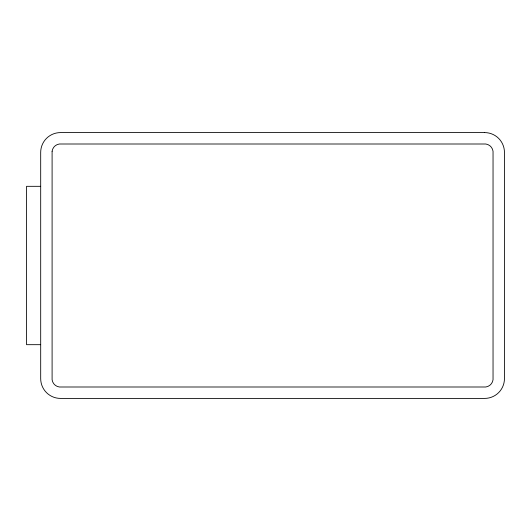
<?xml version="1.0" encoding="UTF-8"?>
<svg xmlns="http://www.w3.org/2000/svg" width="531" height="531" viewBox="0 0 531 531"><rect width="100%" height="100%" fill="white"/><g stroke="black" fill="none" stroke-linecap="round" stroke-linejoin="round"><path stroke-width="0.8" d="M40.688 186.321L26.55 186.321L26.55 344.679L40.688 344.679M52.098 151.282L52.098 379.718A8.456 8.456 0 0 0 59.379 386.999L485.759 386.999A8.456 8.456 0 0 0 493.04 379.718L493.04 151.282A8.456 8.456 0 0 0 485.759 144.001L59.379 144.001A8.456 8.456 0 0 0 52.098 151.282M484.657 132.591L60.481 132.591A19.793 19.793 0 0 0 40.688 152.39L40.688 378.61A19.793 19.793 0 0 0 60.481 398.409L484.657 398.409A19.793 19.793 0 0 0 504.45 378.61L504.45 152.39A19.793 19.793 0 0 0 484.657 132.591"/></g></svg>
